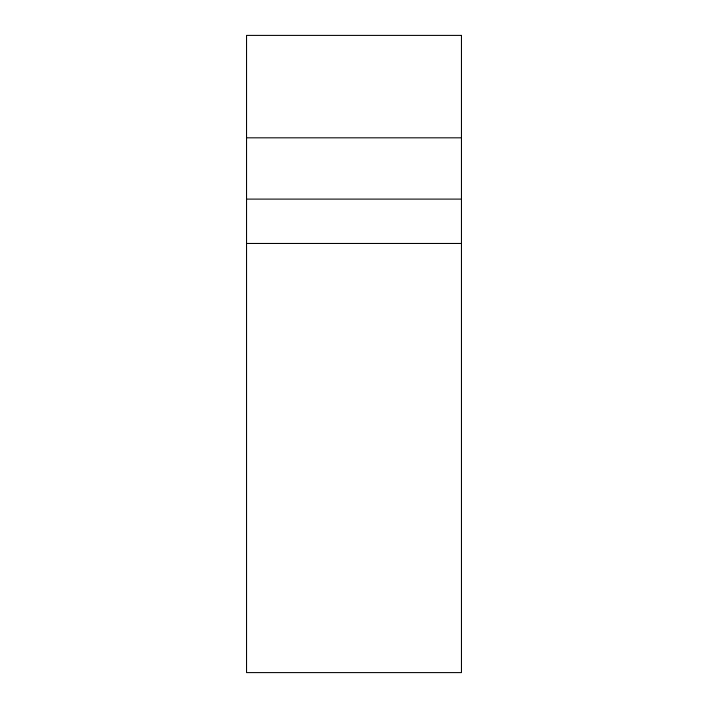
<?xml version="1.0" encoding="UTF-8"?>
<svg xmlns="http://www.w3.org/2000/svg" width="708" height="708" viewBox="0 0 708 708"><rect width="100%" height="100%" fill="white"/><g stroke="black" fill="none" stroke-linecap="round" stroke-linejoin="round"><path stroke-width="1.06" d="M246.543 137.821L461.457 137.821M246.543 199.107L461.457 199.107M246.543 243.464L461.457 243.464M461.457 35.4L246.543 35.4L246.543 672.6L461.457 672.6L461.457 35.4"/></g></svg>
